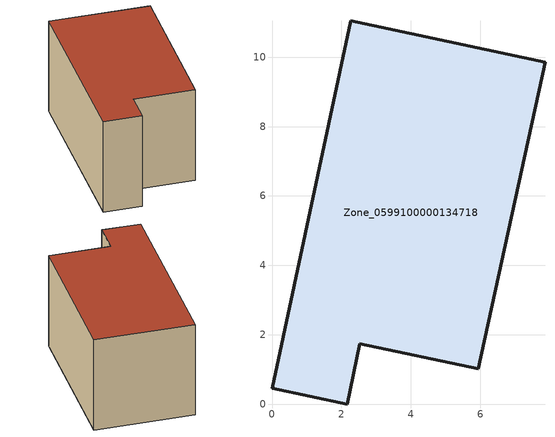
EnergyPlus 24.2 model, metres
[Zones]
Zone_0599100000134718
 floor ground (C_G): 2.27,11.05 7.86,9.85 5.94,1.02 2.53,1.74 2.16,0 0,0.46 z0
 wall outside (C_F): 7.86,9.85 2.27,11.05 0,0.46 2.16,0 2.53,1.74 5.94,1.02 7.86,9.85 z0:5.76
 roof outside (C_R): 2.27,11.05 0,0.46 2.16,0 2.53,1.74 5.94,1.02 7.86,9.85 z5.76
[BUILDING]
Pand.0599100000134718: North Axis=0; Terrain=City; Loads Convergence Tolerance Value=0.04; Temperature Convergence Tolerance Value=0.4; Solar Distribution=FullExterior; Maximum Number of Warmup Days=25; Minimum Number of Warmup Days=1
[Site:Location]
Rotterdam.The.Hague.AP_ZH_NLD Design_Conditions: Latitude=51.96; Longitude=4.45; Time Zone=1; Elevation=-4.5
[SITE:GROUNDTEMPERATURE:BUILDINGSURFACE]
18, 18, 18, 18, 18, 18, 18, 18, 18, 18, 18, 18
[MATERIAL] Thermal Absorptance=0.9; Solar Absorptance=0.7; Visible Absorptance=0.7
Name | Roughness | Thickness | Conductivity | Density | Specific Heat
G.TI.1975-1991 | MediumSmooth | 0.15 | 0.288461 | 540 | 1210
F.TI.1975-1991 | Rough | 0.3 | 0.230769 | 1920 | 840
R.TI.1975-1991 | MediumRough | 0.2 | 0.153846 | 1500 | 1000
[CONSTRUCTION]
C_G: G.TI.1975-1991
C_F: F.TI.1975-1991
C_R: R.TI.1975-1991
[ZONE]
Zone_0599100000134718: Type=1; Multiplier=1; Ceiling Height=Autocalculate; Volume=Autocalculate; Floor Area=autocalculate; Part of Total Floor Area=Yes
[ZONEINFILTRATION:DESIGNFLOWRATE]
Infil_Zone_0599100000134718: Zone or ZoneList or Space or SpaceList=Zone_0599100000134718; Schedule=AlwaysOn; Design Flow Rate Calculation Method=Flow/Area; Flow Rate per Floor Area=0.003; Constant Term Coefficient=1; Temperature Term Coefficient=0; Velocity Term Coefficient=0; Velocity Squared Term Coefficient=0
[HVACTEMPLATE:ZONE:IDEALLOADSAIRSYSTEM]
Zone_0599100000134718: Maximum Heating Supply Air Temperature=50; Minimum Cooling Supply Air Temperature=13; Maximum Heating Supply Air Humidity Ratio=0.0156; Minimum Cooling Supply Air Humidity Ratio=0.0077; Heating Limit=NoLimit; Cooling Limit=NoLimit; Dehumidification Control Type=ConstantSensibleHeatRatio; Cooling Sensible Heat Ratio=0.7; Dehumidification Setpoint=60; Humidification Control Type=None; Humidification Setpoint=30; Outdoor Air Method=None; Outdoor Air Flow Rate per Person=0.00944; Outdoor Air Flow Rate per Zone Floor Area=0; Outdoor Air Flow Rate per Zone=0; Demand Controlled Ventilation Type=None; Outdoor Air Economizer Type=NoEconomizer; Heat Recovery Type=None; Sensible Heat Recovery Effectiveness=0.7; Latent Heat Recovery Effectiveness=0.65
[ZONECONTROL:THERMOSTAT]
ThermostatControl_Zone_0599100000134718: Zone or ZoneList=Zone_0599100000134718; Control Type Schedule=DualSetpointControlType; Control 1=Thermostat_Zone_0599100000134718; Temperature Difference Between Cutout And Setpoint=0
[THERMOSTATSETPOINT:DUALSETPOINT]
Thermostat_Zone_0599100000134718: Heating Setpoint Temperature Schedule=HeatingSetpoint_Zone_0599100000134718; Cooling Setpoint Temperature Schedule=CoolingSetpoint_Zone_0599100000134718
[SCHEDULE:COMPACT]
HeatingSetpoint_Zone_0599100000134718: Through: 12/31, For: AllDays, Until: 24:00, 21
CoolingSetpoint_Zone_0599100000134718: Through: 12/31, For: AllDays, Until: 24:00, 24
DualSetpointControlType: Through: 12/31, For: AllDays, Until: 24:00, 4
AlwaysOn: Through: 12/31, For: AllDays, Until: 24:00, 1
